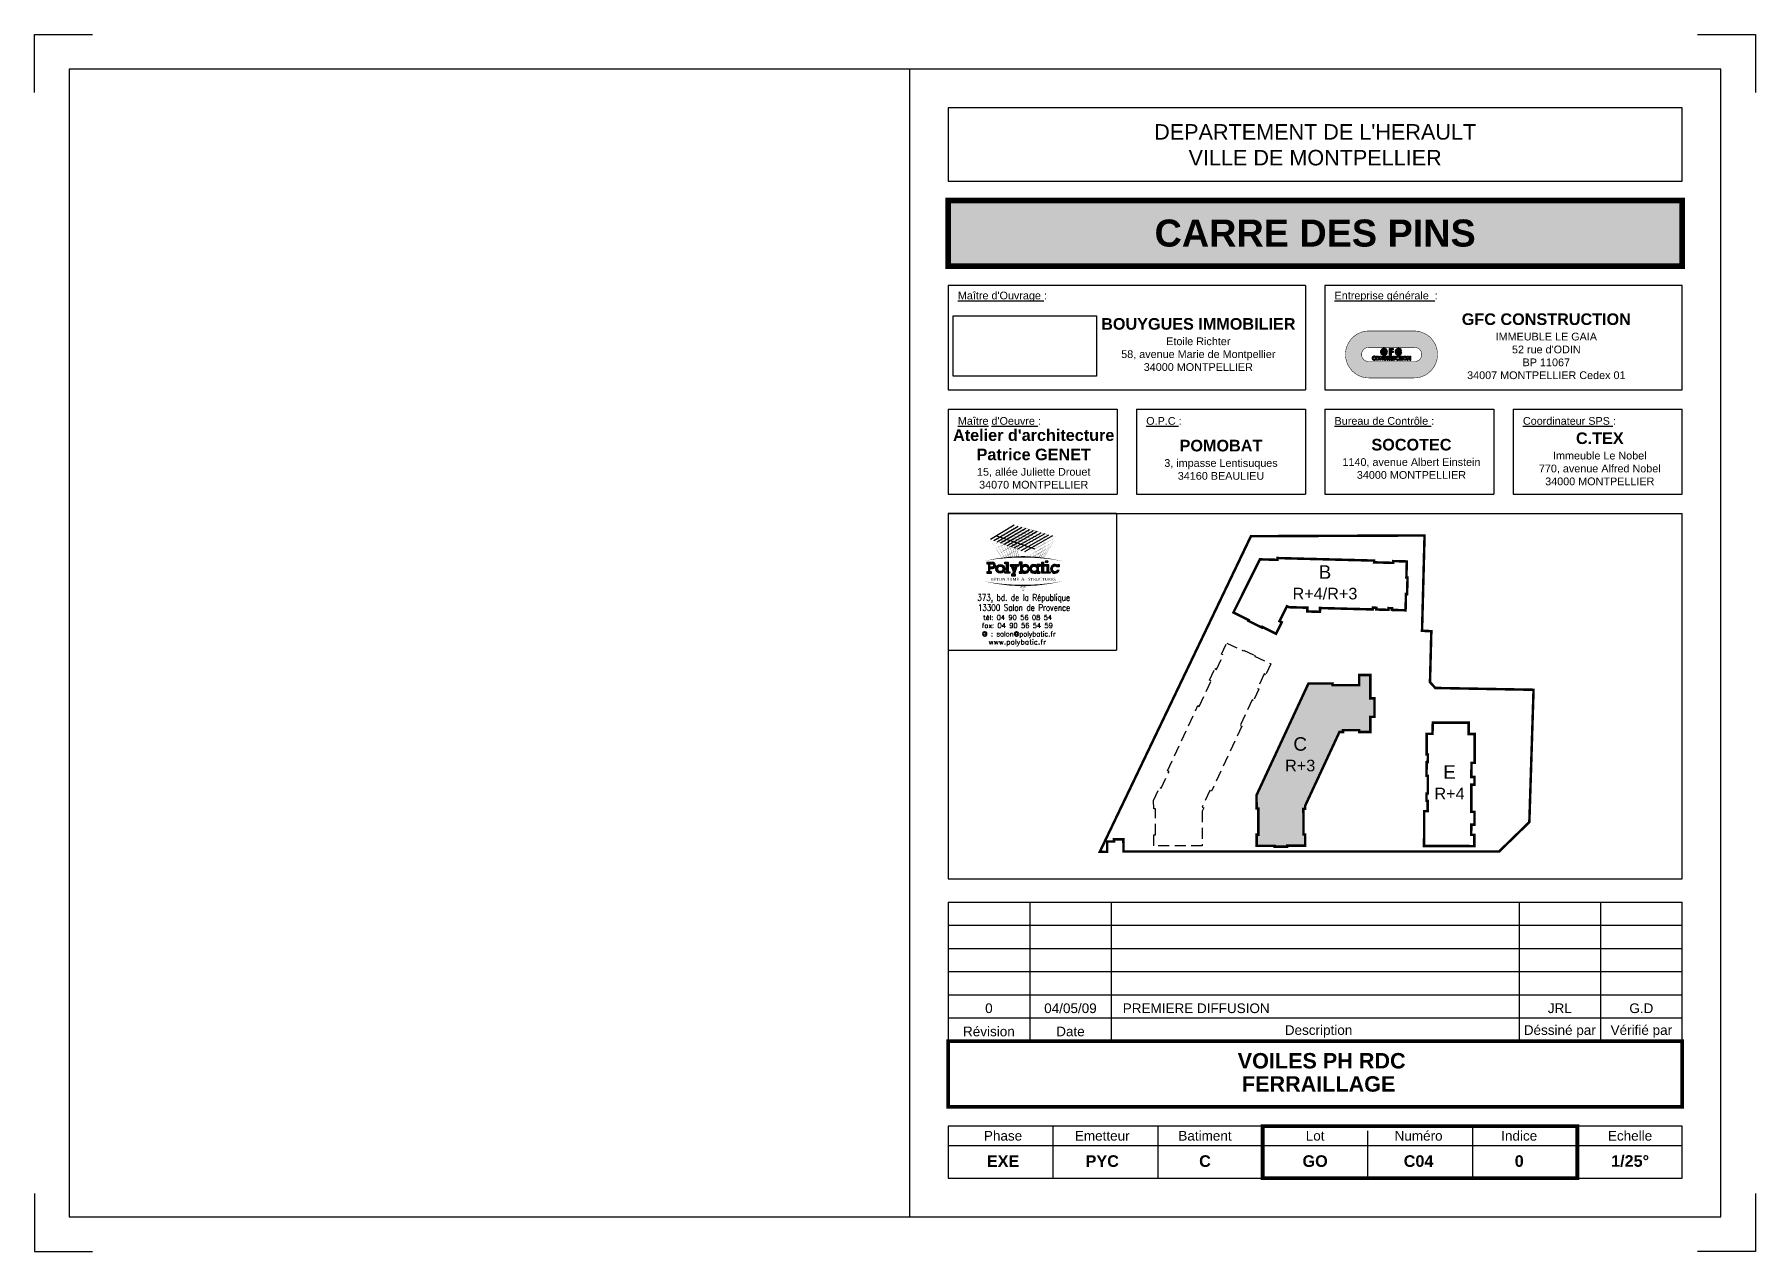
# Model space of a CAD drawing. Header units: metres. Extents: x -5618 to 118954, y -306 to 4637.
# Drawn here: x -162 to 828, y 3937 to 4637 of the extents above; entities that cross this region are included whole.
import ezdxf
from ezdxf.enums import TextEntityAlignment as Align

# ---------------------------------------------------------------- set-up
doc = ezdxf.new("R2010")
doc.units = ezdxf.units.M
doc.linetypes.add('CACHE', pattern=[9.525, 6.35, -3.175])
doc.layers.add('BNOIR', color=7, linetype='Continuous')
doc.layers.add('PYC-GO-CARTOUCHE', color=7, linetype='Continuous')
doc.styles.add('ARIAL', font='ARIAL.TTF')
doc.styles.add('POLYBATIC', font='TIMES.TTF')
doc.styles.add('SIMPLEX', font='SIMPLEX.SHX')
picture_1 = doc.add_image_def('image1.jpg', size_in_pixel=(250, 105))

# ---------------------------------------------------------------- blocks, each defined once
blk = doc.blocks.new('A$C492E529B')
h = blk.add_hatch(color=256)
h.paths.add_polyline_path([(-1.98, 0.1), (-2.08, 0.1), (-2.08, 0.3), (-1.93, 0.3, 1), (-1.93, 0.7), (-2.28, 0.7), (-2.28, 0.6), (-2.18, 0.6), (-2.18, 0.1), (-2.28, 0.1), (-2.28, 0), (-1.98, 0)])
h.paths.add_polyline_path([(-2.08, 0.4), (-2.08, 0.6), (-1.93, 0.6, -1), (-1.93, 0.4)], flags=16)
h = blk.add_hatch(color=256)
h.paths.add_polyline_path([(-1.16, 0.28, 1), (-1.71, 0.28, 1)])
h.paths.add_polyline_path([(-1.61, 0.28, -1), (-1.26, 0.28, -1)], flags=16)
for color, points in [(256, [(-0.94, 0.7), (-1.14, 0.7), (-1.14, 0.6), (-1.04, 0.6), (-1.04, 0.1), (-1.14, 0.1), (-1.14, 0), (-0.84, 0), (-0.84, 0.1), (-0.94, 0.1)]), (256, [(-0.37, 0.45), (-0.27, 0.45), (-0.27, 0.55), (-0.52, 0.55), (-0.52, 0.45), (-0.47, 0.45), (-0.54, 0.25), (-0.61, 0.45), (-0.56, 0.45), (-0.56, 0.55), (-0.82, 0.55), (-0.82, 0.45), (-0.72, 0.45), (-0.6, 0.1), (-0.65, -0.05), (-0.72, -0.05), (-0.72, -0.15), (-0.47, -0.15), (-0.47, -0.05), (-0.54, -0.05)]), (256, [(1.39, 0.55), (1.29, 0.55), (1.29, 0.7), (1.19, 0.7), (1.19, 0.55), (1.09, 0.55), (1.09, 0.45), (1.19, 0.45), (1.19, 0), (1.39, 0), (1.39, 0.1), (1.29, 0.1), (1.29, 0.45), (1.39, 0.45)]), (140, [(1.41, 0.73, 1), (1.56, 0.73, 1)]), (256, [(1.61, 0.55), (1.41, 0.55), (1.41, 0.45), (1.51, 0.45), (1.51, 0.1), (1.41, 0.1), (1.41, 0), (1.71, 0), (1.71, 0.1), (1.61, 0.1)]), (256, [(2.13, 0.4), (2.28, 0.4), (2.28, 0.55), (2.18, 0.55), (2.18, 0.49, 3.359496), (2.27, 0.2), (2.17, 0.2, -3.125802)])]:
    blk.add_hatch(color=color).paths.add_polyline_path(points)
h = blk.add_hatch(color=256)
h.paths.add_polyline_path([(-0.05, 0.49), (-0.05, 0.7), (-0.25, 0.7), (-0.25, 0.6), (-0.15, 0.6), (-0.15, 0.1), (-0.25, 0.1), (-0.25, 0), (-0.05, 0), (-0.05, 0.06, 2.12132)])
h.paths.add_polyline_path([(-0.05, 0.28, -1), (0.3, 0.28, -1)], flags=16)
h = blk.add_hatch(color=256)
h.paths.add_polyline_path([(1.07, 0.1), (0.97, 0.1), (0.97, 0.45), (1.07, 0.45), (1.07, 0.55), (0.87, 0.55), (0.87, 0.49, 2.12132), (0.87, 0.06), (0.87, 0), (1.07, 0)])
h.paths.add_polyline_path([(0.52, 0.28, -1), (0.87, 0.28, -1)], flags=16)
for p, q in [((-0.6, 0.1), (-0.72, 0.45)), ((-0.65, -0.05), (-0.6, 0.1)), ((-0.54, 0.25), (-0.61, 0.45)), ((-0.54, -0.05), (-0.37, 0.45)), ((-0.54, 0.25), (-0.47, 0.45)), ((0.87, 0.55), (0.87, 0.49)), ((1.07, 0.55), (0.87, 0.55)), ((0.87, 0.06), (0.87, 0)), ((0.97, 0.1), (0.97, 0.45)), ((0.97, 0.45), (1.07, 0.45)), ((1.07, 0.1), (0.97, 0.1)), ((1.07, 0.45), (1.07, 0.55)), ((1.07, 0), (1.07, 0.1)), ((2.17, 0.2), (2.27, 0.2)), ((0.87, 0), (1.07, 0))]:
    blk.add_line(p, q)
for points in [[(-2.28, 0.7), (-1.93, 0.7)], [(-2.28, 0.7), (-2.28, 0.6), (-2.18, 0.6), (-2.18, 0.1), (-2.28, 0.1), (-2.28, 0), (-1.98, 0), (-1.98, 0.1), (-2.08, 0.1), (-2.08, 0.3), (-1.93, 0.3)], [(-2.08, 0.4), (-2.08, 0.6), (-1.93, 0.6)], [(-2.08, 0.4), (-1.93, 0.4)], [(-1.14, 0.7), (-0.94, 0.7), (-0.94, 0.1), (-0.84, 0.1), (-0.84, 0), (-1.14, 0), (-1.14, 0.1), (-1.04, 0.1), (-1.04, 0.6), (-1.14, 0.6), (-1.14, 0.7)], [(-0.82, 0.55), (-0.56, 0.55)], [(-0.82, 0.55), (-0.82, 0.45), (-0.72, 0.45)], [(-0.61, 0.45), (-0.56, 0.45), (-0.56, 0.55)], [(-0.52, 0.55), (-0.27, 0.55), (-0.27, 0.45), (-0.37, 0.45)], [(-0.47, 0.45), (-0.52, 0.45), (-0.52, 0.55)], [(-0.25, 0.7), (-0.25, 0.6), (-0.15, 0.6), (-0.15, 0.1), (-0.25, 0.1), (-0.25, 0), (-0.05, 0), (-0.05, 0.06)], [(-0.05, 0.49), (-0.05, 0.7), (-0.25, 0.7)], [(1.09, 0.55), (1.19, 0.55), (1.19, 0.7), (1.29, 0.7), (1.29, 0.55), (1.39, 0.55), (1.39, 0.45), (1.29, 0.45), (1.29, 0.1), (1.39, 0.1), (1.39, 0), (1.19, 0), (1.19, 0.45), (1.09, 0.45)], [(1.09, 0.45), (1.09, 0.55)], [(1.41, 0.45), (1.41, 0.55), (1.61, 0.55), (1.61, 0.1), (1.71, 0.1), (1.71, 0), (1.41, 0), (1.41, 0.1), (1.51, 0.1), (1.51, 0.45), (1.41, 0.45)], [(2.18, 0.49), (2.18, 0.55), (2.28, 0.55), (2.28, 0.4), (2.13, 0.4)], [(-0.65, -0.05), (-0.72, -0.05), (-0.72, -0.15), (-0.47, -0.15), (-0.47, -0.05), (-0.54, -0.05)]]:
    blk.add_lwpolyline(points)
for centre, radius in [((-1.43, 0.28), 0.275), ((-1.43, 0.28), 0.175), ((0.13, 0.28), 0.175), ((0.7, 0.28), 0.175)]:
    blk.add_circle(centre, radius)
at = {"color": 140}
blk.add_circle((1.49, 0.73), 0.075, dxfattribs=at)
for centre, radius, start, end in [((-1.93, 0.5), 0.2, 270, 90), ((-1.93, 0.5), 0.1, 270, 90), ((0.13, 0.28), 0.275, 230.4788, 129.5212), ((0.7, 0.28), 0.275, 50.4788, 309.5212), ((2.01, 0.28), 0.275, 50.4788, 344.1734), ((2.01, 0.28), 0.175, 45.5847, 334.6231)]:
    blk.add_arc(centre, radius, start, end)
blk = doc.blocks.new('POLYBATIC')
at = {"color": 140}
for p, q in [((-0.43, 3.281), (-1.602, 2.578)), ((-1.435, 2.518), (-0.241, 3.228)), ((-1.309, 2.754), (0.586, 2.109)), ((-1.268, 2.457), (-0.053, 3.175)), ((0.135, 3.121), (-1.101, 2.397)), ((-0.934, 2.337), (0.323, 3.068)), ((-0.767, 2.276), (0.511, 3.015)), ((0.7, 2.962), (-0.6, 2.216)), ((-0.433, 2.156), (0.888, 2.908)), ((1.076, 2.855), (-0.266, 2.095)), ((-0.099, 2.035), (1.264, 2.802)), ((1.452, 2.749), (0.067, 1.974))]:
    blk.add_line(p, q, dxfattribs=at)
for points in [[(-1.602, 2.578, 0, 0.0156, 0), (-1.016, 2.93, 0, 0, 0)], [(-0.684, 2.246, 0.0156, 0, 0), (-1.602, 2.578, 0, 0, 0)], [(-1.031, 1.66, 0.0111, 0, 0), (-1.602, 2.578, 0, 0, 0)], [(-1.456, 2.344, 0, 0.0156, 0), (-0.923, 2.663, 0, 0, 0)], [(-0.522, 2.339, 0.0156, 0, 0), (-1.455, 2.666, 0, 0, 0)], [(-0.913, 1.673, 0.0116, 0, 0), (-1.455, 2.666, 0, 0, 0)], [(-1.435, 2.518, 0, 0.0156, 0), (-0.838, 2.873, 0, 0, 0)], [(-0.361, 2.432, 0.0156, 0, 0), (-1.309, 2.754, 0, 0, 0)], [(-0.8, 1.684, 0.0121, 0, 0), (-1.309, 2.754, 0, 0, 0)], [(-1.268, 2.457, 0, 0.0156, 0), (-0.661, 2.816, 0, 0, 0)], [(-0.2, 2.524, 0.0156, 0, 0), (-1.162, 2.842, 0, 0, 0)], [(-0.692, 1.693, 0.0126, 0, 0), (-1.162, 2.842, 0, 0, 0)], [(-1.101, 2.397, 0, 0.0156, 0), (-0.483, 2.759, 0, 0, 0)], [(-1.016, 2.93, 0.0156, 0, 0), (-0.43, 3.281, 0, 0, 0)], [(-0.039, 2.617, 0.0156, 0, 0), (-1.016, 2.93, 0, 0, 0)], [(-0.589, 1.7, 0.0131, 0, 0), (-1.016, 2.93, 0, 0, 0)], [(-0.934, 2.337, 0, 0.0156, 0), (-0.305, 2.702, 0, 0, 0)], [(-0.391, 2.983, 0, 0.0156, 0), (-0.923, 2.663, 0, 0, 0)], [(0.122, 2.71, 0.0156, 0, 0), (-0.869, 3.018, 0, 0, 0)], [(-0.491, 1.706, 0.0136, 0, 0), (-0.869, 3.018, 0, 0, 0)], [(-0.838, 2.873, 0.0156, 0, 0), (-0.241, 3.228, 0, 0, 0)], [(-0.352, 2.685, 0, 0.0156, 0), (-0.831, 2.397, 0, 0, 0)], [(-0.767, 2.276, 0, 0.0156, 0), (-0.128, 2.646, 0, 0, 0)], [(0.283, 2.803, 0.0156, 0, 0), (-0.723, 3.105, 0, 0, 0)], [(-0.398, 1.71, 0.014, 0, 0), (-0.723, 3.105, 0, 0, 0)], [(-0.661, 2.816, 0.0156, 0, 0), (-0.053, 3.175, 0, 0, 0)], [(-0.6, 2.216, 0, 0.0156, 0), (0.05, 2.589, 0, 0, 0)], [(0.444, 2.896, 0.0156, 0, 0), (-0.576, 3.193, 0, 0, 0)], [(-0.309, 1.714, 0.0145, 0, 0), (-0.576, 3.193, 0, 0, 0)], [(-0.483, 2.759, 0.0156, 0, 0), (0.135, 3.121, 0, 0, 0)], [(-0.433, 2.156, 0, 0.0156, 0), (0.227, 2.532, 0, 0, 0)], [(0.605, 2.988, 0.0156, 0, 0), (-0.43, 3.281, 0, 0, 0)], [(-0.225, 1.716, 0.0149, 0, 0), (-0.43, 3.281, 0, 0, 0)], [(-0.305, 2.702, 0.0156, 0, 0), (0.323, 3.068, 0, 0, 0)], [(-0.128, 2.646, 0.0156, 0, 0), (0.511, 3.015, 0, 0, 0)], [(0.937, 2.305, 0, 0.0156, 0), (-0.039, 2.617, 0, 0, 0)], [(0.05, 2.589, 0.0156, 0, 0), (0.7, 2.962, 0, 0, 0)], [(1.113, 2.402, 0, 0.0156, 0), (0.122, 2.71, 0, 0, 0)], [(0.227, 2.532, 0.0156, 0, 0), (0.888, 2.908, 0, 0, 0)], [(1.289, 2.5, 0, 0.0156, 0), (0.283, 2.803, 0, 0, 0)], [(0.405, 2.475, 0.0156, 0, 0), (1.076, 2.855, 0, 0, 0)], [(1.465, 2.598, 0, 0.0156, 0), (0.444, 2.896, 0, 0, 0)], [(0.582, 2.418, 0.0156, 0, 0), (1.264, 2.802, 0, 0, 0)], [(1.641, 2.695, 0, 0.0156, 0), (0.605, 2.988, 0, 0, 0)], [(0.76, 2.362, 0.0156, 0, 0), (1.452, 2.749, 0, 0, 0)], [(0.937, 2.305, 0.0156, 0, 0), (1.641, 2.695, 0, 0, 0)], [(0.942, 1.67, 0.0112, 0, 0), (1.465, 2.598, 0, 0, 0)], [(1.012, 1.663, 0.012, 0, 0), (1.641, 2.695, 0, 0, 0)], [(-1.953, 1.508, 0, 0.0781, -0.053843), (0, 1.719, 0, 0, 0)], [(-1.31, 2.109, 0, 0.0156, 0), (-0.831, 2.397, 0, 0, 0)], [(-1.165, 1.875, 0, 0.0156, 0), (-0.739, 2.131, 0, 0, 0)], [(-1.019, 1.641, 0, 0.0156, 0), (-0.646, 1.864, 0, 0, 0)], [(-0.312, 2.386, 0, 0.0156, 0), (-0.739, 2.131, 0, 0, 0)], [(0.234, 1.914, 0, 0.0156, 0), (-0.684, 2.246, 0, 0, 0)], [(-0.273, 2.088, 0, 0.0156, 0), (-0.646, 1.864, 0, 0, 0)], [(0.41, 2.012, 0, 0.0156, 0), (-0.522, 2.339, 0, 0, 0)], [(0.586, 2.109, 0, 0.0156, 0), (-0.361, 2.432, 0, 0, 0)], [(-0.234, 1.79, 0, 0.00638, 0), (-0.365, 1.711, 0, 0.00638, 0)], [(-0.266, 2.095, 0, 0.0156, 0), (0.405, 2.475, 0, 0, 0)], [(0.762, 2.207, 0, 0.0156, 0), (-0.2, 2.524, 0, 0, 0)], [(-0.099, 2.035, 0, 0.0156, 0), (0.582, 2.418, 0, 0, 0)], [(1.953, 1.508, 0, 0.0781, 0.053843), (0, 1.719, 0, 0, 0)], [(0.067, 1.974, 0, 0.0156, 0), (0.76, 2.362, 0, 0, 0)], [(0.213, 1.74, 0, 0.0156, 0), (0.852, 2.095, 0, 0, 0)], [(0.21, 1.716, 0.00323, 0, 0), (0.234, 1.914, 0, 0, 0)], [(0.234, 1.914, 0, 0.0156, 0), (0.937, 2.305, 0, 0, 0)], [(0.349, 1.712, 0.00465, 0, 0), (0.41, 2.012, 0, 0, 0)], [(0.447, 1.708, 0.00693, 0.0156, 0), (0.767, 1.886, 0, 0, 0)], [(0.474, 1.706, 0.00597, 0, 0), (0.586, 2.109, 0, 0, 0)], [(0.587, 1.7, 0.00718, 0, 0), (0.762, 2.207, 0, 0, 0)], [(0.68, 1.675, 0.0156, 0, 0), (1.193, 1.96, 0, 0, 0)], [(0.689, 1.693, 0.0083, 0, 0), (0.937, 2.305, 0, 0, 0)], [(0.765, 1.884, 0.0156, 0, 0), (1.342, 2.205, 0, 0, 0)], [(0.781, 1.685, 0.00933, 0, 0), (1.113, 2.402, 0, 0, 0)], [(0.852, 2.095, 0.0156, 0, 0), (1.491, 2.45, 0, 0, 0)], [(0.865, 1.678, 0.0103, 0, 0), (1.289, 2.5, 0, 0, 0)], [(0.96, 1.668, 0.00293, 0, 0), (1.044, 1.715, 0, 0, 0)], [(-1.953, 0.523, 0, 0.0781, 0.053843), (0, 0.312, 0, 0, 0)], [(0, 0, 0, 0.00381, 0), (-0.195, 0.315, 0, 0.00381, 0)], [(0, 0, 0, 0.00368, 0), (-0.171, 0.314, 0, 0.00368, 0)], [(0, 0, 0, 0.00356, 0), (-0.149, 0.314, 0, 0.00356, 0)], [(0, 0, 0, 0.00345, 0), (-0.128, 0.313, 0, 0.00345, 0)], [(0, 0, 0, 0.00334, 0), (-0.109, 0.313, 0, 0.00334, 0)], [(0, 0, 0, 0.00324, 0), (-0.09, 0.313, 0, 0.00324, 0)], [(0, 0, 0, 0.00315, 0), (-0.073, 0.313, 0, 0.00315, 0)], [(0, 0, 0, 0.00306, 0), (-0.056, 0.313, 0, 0.00306, 0)], [(0, 0, 0, 0.00306, 0), (-0.056, 0.313, 0, 0.00306, 0)], [(0, 0, 0, 0.00298, 0), (-0.041, 0.313, 0, 0.00298, 0)], [(1.953, 0.523, 0, 0.0781, -0.053843), (0, 0.312, 0, 0, 0)], [(0, 0, 0, 0.0051, 0), (0.038, 0.313, 0, 0.0051, 0)], [(0, 0, 0, 0.00425, 0), (0.127, 0.313, 0, 0.00425, 0)], [(0, 0, 0, 0.00408, 0), (0.145, 0.314, 0, 0.00408, 0)], [(0, 0, 0, 0.00392, 0), (0.162, 0.314, 0, 0.00392, 0)], [(0, 0, 0, 0.00378, 0), (0.177, 0.314, 0, 0.00378, 0)], [(0, 0, 0, 0.00365, 0), (0.191, 0.315, 0, 0.00365, 0)], [(0, 0, 0, 0.00486, 0), (0.064, 0.313, 0, 0.00486, 0)], [(0, 0, 0, 0.00464, 0), (0.087, 0.313, 0, 0.00464, 0)], [(0, 0, 0, 0.00443, 0), (0.108, 0.313, 0, 0.00443, 0)]]:
    blk.add_lwpolyline(points, format="xyseb", dxfattribs=at)
at = {"color": 5, "xscale": 0.78125, "yscale": 0.78125, "zscale": 0.78125}
blk.add_blockref('A$C492E529B', (0, 0.91), dxfattribs=at)
at = {"lineweight": 60, "style": 'POLYBATIC'}
for s, p in [('BÉTON ARMÉ', (-1.587, 0.547)), ('STRUCTURES', (0.24, 0.547))]:
    blk.add_text(s, height=0.1406, dxfattribs=at).set_placement(p)
at = {"color": 140, "style": 'POLYBATIC'}
blk.add_text('&', height=0.141, dxfattribs=at).set_placement((0, 0.547), align=Align.CENTER)
blk = doc.blocks.new('gfcconstr')
h = blk.add_hatch(color=20)
h.dxf.hatch_style = 1
h.paths.add_polyline_path([(19.5, 20.3), (0, 20.3, 1), (0, 0), (19.5, 0, 1)])
h.paths.add_polyline_path([(18.05, 9.46), (18.05, 7.64), (17.73, 7.64), (16.97, 8.7), (16.97, 7.64), (16.57, 7.64), (16.57, 9.46), (16.93, 9.46), (17.67, 8.43), (17.67, 9.46)], flags=0)
h.paths.add_polyline_path([(16.48, 8.54, -1), (14.68, 8.54, -1)], flags=0)
h.paths.add_polyline_path([(16.06, 8.54, -1), (15.1, 8.54, -1)], flags=0)
h.paths.add_polyline_path([(14.14, 11.78), (13.51, 11.78, 4.15983), (13.62, 10.96), (14.2, 10.96, -6.99497)], flags=0)
h.paths.add_polyline_path([(14.54, 9.46), (14.54, 7.64), (14.13, 7.64), (14.13, 9.46)], flags=0)
h.paths.add_polyline_path([(13.94, 9.46), (13.94, 9.01), (13.67, 9.01), (13.67, 7.64), (13.25, 7.64), (13.25, 9.01), (12.96, 9.01), (12.96, 9.46)], flags=0)
h.paths.add_polyline_path([(12.77, 9.36), (12.77, 8.85, 2.685967), (12.77, 8.22), (12.77, 7.71, -1.533721)], flags=0)
h.paths.add_polyline_path([(11.43, 9.46), (11.43, 8.29, -1), (10.13, 8.29), (10.13, 9.46), (10.58, 9.46), (10.58, 8.29, 1), (10.99, 8.29), (10.99, 9.46)], flags=0)
h.paths.add_polyline_path([(10.41, 12.66), (10.41, 12.09), (9.56, 12.09), (9.56, 11.54), (10.41, 11.54), (10.41, 11.01), (9.55, 11.01), (9.55, 9.85), (8.91, 9.85), (8.91, 12.66)], flags=0)
h.paths.add_polyline_path([(9.63, 8.36), (10.14, 7.64), (9.64, 7.64), (9.17, 8.3), (9.17, 7.64), (8.79, 7.64), (8.79, 9.46), (9.34, 9.46, -0.848443)], flags=0)
h.paths.add_polyline_path([(9.36, 8.66), (9.17, 8.66), (9.17, 9.17), (9.36, 9.17, -1)], flags=0)
h.paths.add_polyline_path([(8.59, 9.46), (8.59, 9.01), (8.31, 9.01), (8.31, 7.64), (7.9, 7.64), (7.9, 9.01), (7.6, 9.01), (7.6, 9.46)], flags=0)
h.paths.add_polyline_path([(7.99, 11.44, -16.026302), (7.91, 11.8), (7.28, 11.8, 4.15983), (7.39, 10.98), (6.39, 10.98), (6.39, 11.44)], flags=0)
h.paths.add_polyline_path([(7.43, 8.9), (7.06, 8.9), (7.06, 8.97, 1.711648), (6.88, 8.87), (7.17, 8.73, -1.830599), (6.39, 8.18), (6.72, 8.18, 1.66697), (7.02, 8.39), (6.69, 8.55, -1.867439)], flags=0)
h.paths.add_polyline_path([(6.19, 9.46), (6.19, 7.64), (5.87, 7.64), (5.11, 8.7), (5.11, 7.64), (4.71, 7.64), (4.71, 9.46), (5.07, 9.46), (5.81, 8.43), (5.81, 9.46)], flags=0)
h.paths.add_polyline_path([(4.59, 8.54, -1), (2.79, 8.54, -1)], flags=0)
h.paths.add_polyline_path([(4.17, 8.54, -1), (3.21, 8.54, -1)], flags=0)
h.paths.add_polyline_path([(2.66, 9.36), (2.66, 8.85, 2.685967), (2.66, 8.22), (2.66, 7.71, -1.533721)], flags=0)
h.paths.add_polyline_path([(19.76, 13.21), (-0.11, 13.21, 1), (-0.11, 7.09), (19.76, 7.09, 1)], flags=16)
h = blk.add_hatch(color=124)
edge = h.paths.add_edge_path()
edge.add_arc((3.69, 8.54), 0.9, 0, 360)
edge = h.paths.add_edge_path(flags=16)
edge.add_arc((3.69, 8.54), 0.48, 0, 360)
edge = h.paths.add_edge_path()
edge.add_arc((15.58, 8.54), 0.9, 0, 360)
edge = h.paths.add_edge_path(flags=16)
edge.add_arc((15.58, 8.54), 0.48, 0, 360)
h.paths.add_polyline_path([(17.67, 9.46), (18.05, 9.46), (18.05, 7.64), (17.73, 7.64), (16.97, 8.7), (16.97, 7.64), (16.57, 7.64), (16.57, 9.46), (16.93, 9.46), (17.67, 8.43)])
edge = h.paths.add_edge_path()
edge.add_line((9.17, 8.3), (9.64, 7.64))
edge.add_line((9.64, 7.64), (10.14, 7.64))
edge.add_line((10.14, 7.64), (9.63, 8.36))
edge.add_arc((9.39, 8.89), 0.576, 294.07582, 455.32669)
edge.add_line((9.34, 9.46), (8.79, 9.46))
edge.add_line((8.79, 9.46), (8.79, 7.64))
edge.add_line((8.79, 7.64), (9.17, 7.64))
edge.add_line((9.17, 7.64), (9.17, 8.3))
edge = h.paths.add_edge_path(flags=16)
edge.add_arc((9.36, 8.91), 0.253, 270, 450)
edge.add_line((9.36, 9.17), (9.17, 9.17))
edge.add_line((9.17, 9.17), (9.17, 8.66))
edge.add_line((9.17, 8.66), (9.36, 8.66))
edge = h.paths.add_edge_path()
edge.add_line((6.9, 8.86), (7.17, 8.73))
edge.add_arc((6.96, 8.21), 0.566, -177.37702, 68.03726, ccw=False)
edge.add_line((6.39, 8.18), (6.72, 8.18))
edge.add_arc((6.92, 8.21), 0.208, 186.48288, 426.83804)
edge.add_line((7, 8.4), (6.69, 8.55))
edge.add_arc((6.94, 8.97), 0.495, -8.50451, 238.82059, ccw=False)
edge.add_line((7.43, 8.9), (7.06, 8.9))
edge.add_line((7.06, 8.9), (7.06, 8.97))
edge.add_arc((6.94, 8.97), 0.121, 0, 251.39846)
h.paths.add_polyline_path([(7.6, 9.01), (7.9, 9.01), (7.9, 7.64), (8.31, 7.64), (8.31, 9.01), (8.59, 9.01), (8.59, 9.46), (7.6, 9.46)])
edge = h.paths.add_edge_path()
edge.add_line((2.66, 9.36), (2.66, 8.85))
edge.add_arc((2.3, 8.54), 0.48, 40.84114, 319.15886)
edge.add_line((2.66, 8.22), (2.66, 7.71))
edge.add_arc((2.3, 8.54), 0.9, 66.20944, 293.79056, ccw=False)
h.paths.add_polyline_path([(4.71, 7.64), (4.71, 9.46), (5.07, 9.46), (5.81, 8.43), (5.81, 9.46), (6.19, 9.46), (6.19, 7.64), (5.87, 7.64), (5.11, 8.7), (5.11, 7.64)])
h.paths.add_polyline_path([(12.96, 9.01), (13.25, 9.01), (13.25, 7.64), (13.67, 7.64), (13.67, 9.01), (13.94, 9.01), (13.94, 9.46), (12.96, 9.46)])
edge = h.paths.add_edge_path()
edge.add_line((11.43, 8.29), (11.43, 9.46))
edge.add_line((11.43, 9.46), (10.99, 9.46))
edge.add_line((10.99, 9.46), (10.99, 8.29))
edge.add_arc((10.78, 8.29), 0.207, -180, 0, ccw=False)
edge.add_line((10.58, 8.29), (10.58, 9.46))
edge.add_line((10.58, 9.46), (10.13, 9.46))
edge.add_line((10.13, 9.46), (10.13, 8.29))
edge.add_arc((10.78, 8.29), 0.651, 180, 360)
edge = h.paths.add_edge_path()
edge.add_line((12.77, 9.36), (12.77, 8.85))
edge.add_arc((12.4, 8.54), 0.48, 40.84114, 319.15886)
edge.add_line((12.77, 8.22), (12.77, 7.71))
edge.add_arc((12.4, 8.54), 0.9, 66.20944, 293.79056, ccw=False)
h.paths.add_polyline_path([(14.13, 9.46), (14.13, 7.64), (14.54, 7.64), (14.54, 9.46)])
h = blk.add_hatch(color=256)
edge = h.paths.add_edge_path()
edge.add_arc((6.53, 11.28), 0.91, 34.63048, 340.56207, ccw=False)
edge.add_line((7.28, 11.8), (7.91, 11.8))
edge.add_arc((6.53, 11.28), 1.47, 20.63409, 366.35217)
edge.add_line((7.99, 11.44), (6.39, 11.44))
edge.add_line((6.39, 11.44), (6.39, 10.98))
edge.add_line((6.39, 10.98), (7.39, 10.98))
blk.add_hatch(color=256).paths.add_polyline_path([(10.41, 11.01), (10.41, 11.54), (9.56, 11.54), (9.56, 12.09), (10.41, 12.09), (10.41, 12.66), (8.91, 12.66), (8.91, 9.85), (9.55, 9.85), (9.55, 11.01)])
h = blk.add_hatch(color=256)
edge = h.paths.add_edge_path()
edge.add_line((13.51, 11.78), (14.14, 11.78))
edge.add_arc((12.76, 11.26), 1.47, 20.63409, 348.09061)
edge.add_line((14.2, 10.96), (13.62, 10.96))
edge.add_arc((12.76, 11.26), 0.91, 34.63048, 340.56207, ccw=False)
for p, q in [((2.66, 9.36), (2.66, 8.85)), ((2.66, 8.22), (2.66, 7.71)), ((4.71, 7.64), (4.71, 9.46)), ((4.71, 9.46), (5.07, 9.46)), ((5.11, 7.64), (4.71, 7.64)), ((5.07, 9.46), (5.81, 8.43)), ((5.11, 8.7), (5.87, 7.64)), ((5.11, 7.64), (5.11, 8.7)), ((5.81, 9.46), (5.81, 8.43)), ((5.81, 9.46), (6.19, 9.46)), ((6.19, 7.64), (5.87, 7.64)), ((6.19, 7.64), (6.19, 9.46)), ((6.72, 8.18), (6.39, 8.18)), ((6.69, 8.55), (7, 8.4)), ((6.9, 8.86), (7.17, 8.73)), ((7.06, 8.97), (7.06, 8.9)), ((7.43, 8.9), (7.06, 8.9)), ((7.6, 9.46), (8.59, 9.46)), ((7.6, 9.46), (7.6, 9.01)), ((7.6, 9.01), (7.9, 9.01)), ((7.9, 9.01), (7.9, 7.64)), ((7.9, 7.64), (8.31, 7.64)), ((8.31, 9.01), (8.59, 9.01)), ((8.31, 9.01), (8.31, 7.64)), ((8.59, 9.46), (8.59, 9.01)), ((8.79, 9.46), (8.79, 7.64)), ((8.79, 9.46), (9.34, 9.46)), ((8.79, 7.64), (9.17, 7.64)), ((9.17, 8.66), (9.17, 9.17)), ((9.36, 9.17), (9.17, 9.17)), ((9.36, 8.66), (9.17, 8.66)), ((9.17, 7.64), (9.17, 8.3)), ((9.17, 8.3), (9.64, 7.64)), ((9.63, 8.36), (10.14, 7.64)), ((9.64, 7.64), (10.14, 7.64)), ((10.13, 9.46), (10.58, 9.46)), ((10.13, 8.29), (10.13, 9.46)), ((10.58, 9.46), (10.58, 8.29)), ((10.99, 9.46), (11.43, 9.46)), ((10.99, 9.46), (10.99, 8.29)), ((11.43, 8.29), (11.43, 9.46)), ((12.77, 9.36), (12.77, 8.85)), ((12.77, 8.22), (12.77, 7.71)), ((12.96, 9.46), (12.96, 9.01)), ((12.96, 9.46), (13.94, 9.46)), ((12.96, 9.01), (13.25, 9.01)), ((13.25, 9.01), (13.25, 7.64)), ((13.25, 7.64), (13.67, 7.64)), ((13.67, 9.01), (13.94, 9.01)), ((13.67, 9.01), (13.67, 7.64)), ((13.94, 9.46), (13.94, 9.01)), ((14.13, 9.46), (14.13, 7.64)), ((14.13, 9.46), (14.54, 9.46)), ((14.13, 7.64), (14.54, 7.64)), ((14.54, 9.46), (14.54, 7.64)), ((16.57, 7.64), (16.57, 9.46)), ((16.57, 9.46), (16.93, 9.46)), ((16.57, 7.64), (16.97, 7.64)), ((16.93, 9.46), (17.67, 8.43)), ((16.97, 8.7), (17.73, 7.64)), ((16.97, 7.64), (16.97, 8.7)), ((17.67, 9.46), (17.67, 8.43)), ((17.67, 9.46), (18.05, 9.46)), ((17.73, 7.64), (18.05, 7.64)), ((18.05, 7.64), (18.05, 9.46))]:
    blk.add_line(p, q)
at = {"color": 7, "const_width": 0.208}
blk.add_lwpolyline([(0, 0, -1), (0, 20.3), (19.5, 20.3, -1), (19.5, 0)], format="xyb", close=True, dxfattribs=at)
at = {"const_width": 0.208}
for points in [[(-0.11, 13.21, 1), (-0.11, 7.09, 1)], [(19.76, 7.09, 1), (19.76, 13.21, 1)]]:
    blk.add_lwpolyline(points, format="xyb", dxfattribs=at)
at = {"color": 7, "const_width": 0.208}
for points in [[(-0.11, 13.21), (19.76, 13.21)], [(19.76, 7.09), (-0.11, 7.09)]]:
    blk.add_lwpolyline(points, dxfattribs=at)
at = {"color": 7}
for points in [[(7.39, 10.98, -4.15983), (7.28, 11.8), (7.91, 11.8, 16.026302), (7.99, 11.44), (6.39, 11.44), (6.39, 10.98)], [(13.51, 11.78), (14.14, 11.78, 6.99497), (14.2, 10.96), (13.62, 10.96, -4.15983)]]:
    blk.add_lwpolyline(points, format="xyb", close=True, dxfattribs=at)
blk.add_lwpolyline([(8.91, 9.85), (8.91, 12.66), (10.41, 12.66), (10.41, 12.09), (9.56, 12.09), (9.56, 11.54), (10.41, 11.54), (10.41, 11.01), (9.55, 11.01), (9.55, 9.85), (8.91, 9.85)], dxfattribs=at)
for centre, radius in [((3.69, 8.54), 0.9), ((3.69, 8.54), 0.48), ((15.58, 8.54), 0.9), ((15.58, 8.54), 0.48)]:
    blk.add_circle(centre, radius)
for centre, radius, start, end in [((2.3, 8.54), 0.9, 66.20944, 293.79056), ((2.3, 8.54), 0.48, 40.84114, 319.15886), ((6.96, 8.21), 0.566, 182.62298, 68.03726), ((6.94, 8.97), 0.495, 351.49549, 238.82059), ((6.92, 8.21), 0.208, 186.48288, 66.83804), ((6.94, 8.97), 0.121, 0, 251.39846), ((9.39, 8.89), 0.576, 294.07582, 95.32669), ((9.36, 8.91), 0.253, 270, 90), ((10.78, 8.29), 0.651, 180, 0), ((10.78, 8.29), 0.207, 180, 0), ((12.4, 8.54), 0.9, 66.20944, 293.79056), ((12.4, 8.54), 0.48, 40.84114, 319.15886)]:
    blk.add_arc(centre, radius, start, end)

msp = doc.modelspace()

# ---------------------------------------------------------------- hatches: boundary and pattern name
msp.add_hatch(color=253).paths.add_polyline_path([(363.61, 4541.69), (785.79, 4541.69), (785.79, 4503.92), (363.61, 4503.92)])
at = {"layer": 'BNOIR', "linetype": 'Continuous'}
msp.add_hatch(color=254, dxfattribs=at).paths.add_polyline_path([(606.4, 4268.82), (606.42, 4255.34), (608.85, 4255.34), (608.86, 4244.67), (606.43, 4244.67), (606.44, 4236.03), (600.06, 4236.02), (600.06, 4237.03), (590.74, 4237.02), (590.74, 4236.01), (588.68, 4236.01), (568.95, 4193.56), (568.95, 4191.8), (567.95, 4191.8), (567.97, 4177.01), (568.97, 4177.01), (568.98, 4170.59), (558.58, 4170.58), (558.58, 4170.1), (551.45, 4170.09), (551.45, 4170.57), (541.05, 4170.56), (541.04, 4176.97), (542.05, 4176.98), (542.03, 4192.02), (541.02, 4192.02), (541.01, 4199.71), (570.85, 4263.91), (584.65, 4263.93), (584.65, 4262.93), (600.02, 4262.95), (600.02, 4268.81)])

# ---------------------------------------------------------------- linework, layer by layer
at = {"color": 0}
for p, q in [((569.15, 4492.81), (569.15, 4432.72)), ((580.26, 4492.81), (580.26, 4432.72)), ((363.61, 4432.72), (569.15, 4432.72)), ((580.26, 4432.72), (785.79, 4432.72)), ((363.61, 4421.61), (460.82, 4421.61)), ((460.82, 4421.61), (460.82, 4372.72)), ((471.93, 4421.61), (471.93, 4372.72)), ((471.93, 4421.61), (569.15, 4421.61)), ((569.15, 4421.61), (569.15, 4372.72)), ((580.26, 4421.61), (580.26, 4372.72)), ((580.26, 4421.61), (677.47, 4421.61)), ((677.47, 4421.61), (677.47, 4372.72)), ((688.58, 4421.61), (688.58, 4372.72)), ((688.58, 4421.61), (785.79, 4421.61)), ((363.61, 4372.72), (460.82, 4372.72)), ((471.93, 4372.72), (569.15, 4372.72)), ((580.26, 4372.72), (677.47, 4372.72)), ((688.58, 4372.72), (785.79, 4372.72)), ((363.61, 4361.61), (785.79, 4361.61)), ((460.53, 4361.61), (460.53, 4283.1)), ((363.61, 4151.52), (785.79, 4151.52)), ((363.61, 4138.19), (785.79, 4138.19)), ((410.52, 4138.19), (410.52, 4058.2)), ((457.42, 4138.19), (457.42, 4058.2)), ((691.95, 4138.19), (691.95, 4058.2)), ((738.86, 4138.19), (738.86, 4058.2)), ((363.61, 4124.86), (785.79, 4124.86)), ((363.61, 4111.53), (785.79, 4111.53)), ((363.61, 4098.2), (785.79, 4098.2)), ((363.61, 4084.86), (785.79, 4084.86)), ((363.61, 4071.53), (785.79, 4071.53)), ((363.61, 4058.2), (785.79, 4058.2)), ((423.92, 4009.32), (423.92, 3979.43)), ((484.23, 4009.32), (484.23, 3979.43)), ((544.55, 4009.32), (544.55, 3979.43)), ((544.55, 4009.32), (544.55, 3979.43)), ((665.17, 4009.32), (665.17, 3979.43)), ((725.48, 4009.32), (725.48, 3979.43)), ((604.86, 4006.6), (604.86, 3979.43)), ((363.61, 3998.21), (785.79, 3998.21))]:
    msp.add_line(p, q, dxfattribs=at)
msp.add_line((460.53, 4361.61), (363.61, 4361.61))
for points in [[(-161.89, 4603.81), (-161.89, 4637.14), (-128.56, 4637.14)], [(794.68, 4637.14), (828.01, 4637.14), (828.01, 4603.81)], [(-161.89, 3970.54), (-161.89, 3937.21), (-128.56, 3937.21)], [(828.01, 3970.54), (828.01, 3937.21), (794.68, 3937.21)]]:
    msp.add_lwpolyline(points)
msp.add_lwpolyline([(-141.9, 4617.14), (-141.9, 3957.21), (808.01, 3957.21), (808.01, 4617.14)], close=True)
msp.add_lwpolyline([(808.01, 3957.21), (808.01, 4617.14), (341.39, 4617.14), (341.39, 3957.21)], close=True, dxfattribs=at)
for points in [[(569.15, 4594.92), (363.61, 4594.92), (363.61, 4552.8), (569.15, 4552.8)], [(363.61, 4552.8), (785.79, 4552.8), (785.79, 4594.92), (363.61, 4594.92)], [(569.15, 4492.81), (363.61, 4492.81), (363.61, 4432.72)], [(785.79, 4432.72), (785.79, 4492.81), (580.26, 4492.81)], [(363.61, 4421.61), (363.61, 4372.72)], [(785.79, 4372.72), (785.79, 4421.61)], [(363.61, 4361.61), (363.61, 4283.1), (460.53, 4283.1)], [(363.61, 4361.61), (363.61, 4151.52)], [(785.79, 4151.52), (785.79, 4361.61)], [(363.61, 4020.43), (785.79, 4020.43), (785.79, 4138.19)], [(363.61, 4138.19), (363.61, 4020.43)], [(363.61, 4009.32), (363.61, 3979.43), (785.79, 3979.43), (785.79, 4009.32), (363.61, 4009.32)]]:
    msp.add_lwpolyline(points, dxfattribs=at)
at = {"color": 0, "const_width": 3.33}
msp.add_lwpolyline([(363.61, 4541.69), (785.79, 4541.69), (785.79, 4503.92), (363.61, 4503.92)], close=True, dxfattribs=at)
at = {"const_width": 1.44}
for points in [[(637.62, 4349.01), (636.18, 4294.18), (641.52, 4293.97), (640.75, 4264.63), (643.82, 4261.31), (700.31, 4260.28), (697.89, 4184.17), (680.47, 4167.25), (464.52, 4167.27), (464.39, 4174.3), (459.02, 4174.26), (459.01, 4173.04), (455.09, 4173.02), (455.05, 4167.06), (450.88, 4167.17), (537.76, 4348.59)], [(619.56, 4333.27), (619.58, 4334.27), (627.42, 4334.07), (627.18, 4324.89), (627.83, 4324.87), (627.58, 4315.32), (626.93, 4315.33), (626.69, 4305.99), (618.85, 4306.2), (618.88, 4307.2), (616.95, 4307.25), (616.92, 4306.25), (609.89, 4306.43), (609.92, 4307.43), (607.93, 4307.49), (607.9, 4306.48), (577.49, 4307.28), (577.44, 4305.11), (570.18, 4305.3), (570.24, 4307.47), (559.67, 4307.75), (558.47, 4308.34), (554.17, 4299.72), (555.5, 4299.05), (552.24, 4292.5), (544.29, 4296.46), (544.08, 4296.03), (536.25, 4299.93), (536.46, 4300.37), (527.69, 4304.7), (542.94, 4335.28), (553.02, 4335.01), (553.05, 4336.02), (608.64, 4334.56), (608.61, 4333.56)], [(619.56, 4333.27), (619.58, 4334.27), (627.42, 4334.07), (627.18, 4324.89), (627.83, 4324.87), (627.58, 4315.32), (626.93, 4315.33), (626.69, 4305.99), (618.85, 4306.2), (618.88, 4307.2), (616.95, 4307.25), (616.92, 4306.25), (609.89, 4306.43), (609.92, 4307.43), (607.93, 4307.49), (607.9, 4306.48), (577.49, 4307.28), (577.44, 4305.11), (570.18, 4305.3), (570.24, 4307.47), (559.67, 4307.75), (558.47, 4308.34), (554.17, 4299.72), (555.5, 4299.05), (552.24, 4292.5), (544.29, 4296.46), (544.08, 4296.03), (536.25, 4299.93), (536.46, 4300.37), (527.69, 4304.7), (542.94, 4335.28), (553.02, 4335.01), (553.05, 4336.02), (608.64, 4334.56), (608.61, 4333.56)], [(606.4, 4268.82), (606.42, 4255.34), (608.85, 4255.34), (608.86, 4244.67), (606.43, 4244.67), (606.44, 4236.03), (600.06, 4236.02), (600.06, 4237.03), (590.74, 4237.02), (590.74, 4236.01), (588.68, 4236.01), (568.95, 4193.56), (568.95, 4191.8), (567.95, 4191.8), (567.97, 4177.01), (568.97, 4177.01), (568.98, 4170.59), (558.58, 4170.58), (558.58, 4170.1), (551.45, 4170.09), (551.45, 4170.57), (541.05, 4170.56), (541.04, 4176.97), (542.05, 4176.98), (542.03, 4192.02), (541.02, 4192.02), (541.01, 4199.71), (570.85, 4263.91), (584.65, 4263.93), (584.65, 4262.93), (600.02, 4262.95), (600.02, 4268.81)], [(606.4, 4268.82), (606.42, 4255.34), (608.85, 4255.34), (608.86, 4244.67), (606.43, 4244.67), (606.44, 4236.03), (600.06, 4236.02), (600.06, 4237.03), (590.74, 4237.02), (590.74, 4236.01), (588.68, 4236.01), (568.95, 4193.56), (568.95, 4191.8), (567.95, 4191.8), (567.97, 4177.01), (568.97, 4177.01), (568.98, 4170.59), (558.58, 4170.58), (558.58, 4170.1), (551.45, 4170.09), (551.45, 4170.57), (541.05, 4170.56), (541.04, 4176.97), (542.05, 4176.98), (542.03, 4192.02), (541.02, 4192.02), (541.01, 4199.71), (570.85, 4263.91), (584.65, 4263.93), (584.65, 4262.93), (600.02, 4262.95), (600.02, 4268.81)], [(662.98, 4241.32), (642.36, 4241.38), (642.19, 4234.9), (638.85, 4234.91), (638.81, 4223.03), (639.54, 4223.03), (639.42, 4218.61), (638.8, 4218.61), (638.78, 4210.8), (639.5, 4210.8), (639.48, 4200.67), (638.75, 4200.67), (638.74, 4196.41), (639.46, 4196.41), (639.45, 4190.43), (637.4, 4190.44), (637.34, 4170.46), (666.28, 4170.38), (666.3, 4176.84), (664.47, 4176.85), (664.49, 4182.74), (666.32, 4182.74), (666.34, 4190.05), (664.51, 4190.05), (664.55, 4205.71), (666.38, 4205.71), (666.39, 4210.1), (664.56, 4210.1), (664.59, 4218.3), (666.42, 4218.3), (666.46, 4234.84), (662.96, 4234.85)], [(662.98, 4241.32), (642.36, 4241.38), (642.19, 4234.9), (638.85, 4234.91), (638.81, 4223.03), (639.54, 4223.03), (639.42, 4218.61), (638.8, 4218.61), (638.78, 4210.8), (639.5, 4210.8), (639.48, 4200.67), (638.75, 4200.67), (638.74, 4196.41), (639.46, 4196.41), (639.45, 4190.43), (637.4, 4190.44), (637.34, 4170.46), (666.28, 4170.38), (666.3, 4176.84), (664.47, 4176.85), (664.49, 4182.74), (666.32, 4182.74), (666.34, 4190.05), (664.51, 4190.05), (664.55, 4205.71), (666.38, 4205.71), (666.39, 4210.1), (664.56, 4210.1), (664.59, 4218.3), (666.42, 4218.3), (666.46, 4234.84), (662.96, 4234.85)]]:
    msp.add_lwpolyline(points, close=True, dxfattribs=at)
at = {"linetype": 'CACHE'}
msp.add_lwpolyline([(523.85, 4287.05), (533.28, 4282.66), (533.49, 4283.11), (539.95, 4280.1), (539.75, 4279.66), (549.15, 4275.27), (546.23, 4268.93), (545.32, 4269.35), (541.47, 4261.07), (542.28, 4260.77), (542.38, 4260.65), (539.3, 4254.04), (538.39, 4254.46), (531.58, 4239.8), (532.47, 4239.39), (515.07, 4201.92), (514.16, 4202.34), (509.73, 4192.8), (510.64, 4192.37), (509.76, 4190.48), (509.78, 4170.54), (481.85, 4170.5), (481.85, 4176.85), (482.85, 4176.85), (482.83, 4191.72), (481.83, 4191.72), (481.82, 4196.64), (485.31, 4204.15), (486.22, 4203.72), (490.66, 4213.27), (489.75, 4213.69), (507.16, 4251.15), (508.08, 4250.73), (514.89, 4265.39), (513.98, 4265.81), (517.05, 4272.42), (517.96, 4272), (521.81, 4280.28), (520.9, 4280.7)], close=True, dxfattribs=at)
at = {"ltscale": 2, "const_width": 2.22}
for points in [[(363.61, 4058.2), (785.79, 4058.2), (785.79, 4020.43), (363.61, 4020.43)], [(544.55, 4009.32), (725.48, 4009.32), (725.48, 3979.43), (544.55, 3979.43)]]:
    msp.add_lwpolyline(points, close=True, dxfattribs=at)

# ---------------------------------------------------------------- block references
for name, p, xscale, yscale, zscale in [('gfcconstr', (605.63, 4439.6), 1.330418860892678, 1.330418860827194, 1.330418860848), ('POLYBATIC', (406.7, 4316.6), 11.69875892279015, 11.69875892251912, 11.69875892249975)]:
    msp.add_blockref(name, p, dxfattribs=dict(xscale=xscale, yscale=yscale, zscale=zscale))

# ---------------------------------------------------------------- texts
at = {"color": 0, "style": 'ARIAL'}
for s, insert, char_height, width, attachment_point in [("{\\fArial|b0|i0|c186|p34;DEPARTEMENT D}E L'HERAULT\\P{\\fArial|b0|i0|c0|p34;VILLE DE MONTPELLIER}", (574.7, 4573.63), 8.8879, 387.2154, 5), ('{\\fArial|b1|i0|c0|p34;CARRE DES PINS}', (574.7, 4522.8), 15.5539, 387.2154, 5), ("{\\LMaître d'Ouvrage }:", (369.23, 4486.33), 4.444, 80.0844, 4), ('{\\fArial|b0|i0|c186|p34;\\LEntreprise générale  \\l:}', (585.87, 4486.33), 4.444, 153.5411, 4), ("{\\fArial|b1|i0|c0|p34;\\H1.5x;GFC CONSTRUCTION\\P}IMMEUBLE LE GAIA\\P52 rue d'ODIN\\PBP 11067\\P34007 MONTPELLIER Cedex 01", (707.65, 4457.8), 4.444, 133.4685, 5), ('{\\fArial|b1|i0|c0|p34;\\H1.5x;BOUYGUES IMMOBILIER\\P}Etoile Richter\\P58, avenue Marie de Montpellier\\P{\\fArial|b0|i0|c0|p34;34000 MONTPELLIER}', (507.51, 4458.79), 4.444, 121.8813, 5), ("{\\fArial|b0|i0|c161|p34;\\LMa\\fArial|b0|i0|c0|p34;î\\fArial|b0|i0|c161|p34;tre d'Oeuvre \\l:}", (369.23, 4414.86), 4.444, 80.0844, 4), ('{\\LO.P.C\\fArial|b0|i0|c161|p34; \\l:}', (477.55, 4414.86), 4.444, 80.0844, 4), ('{\\LBureau de Contrôle }:', (585.87, 4414.86), 4.444, 80.0844, 4), ('{\\LCoordinateur SPS }:', (694.19, 4414.86), 4.444, 80.0844, 4), ("{\\fArial|b1|i0|c161|p34;\\H1.5x;Atelier d'architecture\\PPatrice GENET\\fArial|b1|i0|c0|p34; \\P\\fArial|b0|i0|c0|p34;\\H0.6667x;15, allée Juliette Drouet\\fArial|b0|i0|c161|p34;\\P3\\fArial|b0|i0|c0|p34;4070 MONTPELLIER}", (412.83, 4392.98), 4.444, 95.9897, 5), ('{\\fArial|b1|i0|c0|p34;\\H1.5x;C.TEX\\P}Immeuble Le Nobel\\P770, avenue Alfred Nobel\\P34000 MONTPELLIER', (738.41, 4393.05), 4.444, 94.3573, 5), ('{\\fArial|b1|i0|c0|p34;\\H1.5x;POMOBAT \\P\\fArial|b0|i0|c0|p34;\\H0.6667x;3, impasse Lentisuques\\P34160 BEAULIEU}', (520.54, 4392.51), 4.444, 97.2119, 5), ('{\\fArial|b1|i0|c0|p34;\\H1.5x;SOCOTEC\\P}1140, avenue Albert Einstein\\P{\\fArial|b0|i0|c161|p34;3}4000 MONTPELLIER', (630.09, 4393.05), 4.444, 94.3573, 5), ('B\\P{\\H0.8571x;R+4/R+3}', (580.34, 4322.02), 7.777, 18.6353, 5), ('C\\P{\\H0.8571x;R+3}', (566.1, 4223.15), 7.777, 16.7717, 5), ('E\\P{\\H0.8571x;R+4}', (651.99, 4207.07), 7.777, 16.7717, 5), ('0', (387.06, 4077.09), 5.55, 41.1394, 5), ('04/05/09', (433.97, 4077.09), 5.555, 41.1394, 5), ('PREMIERE DIFFUSION', (464.05, 4077.09), 5.555, 149.669, 4), ('JRL', (715.41, 4077.09), 5.555, 41.1394, 5), ('G.D', (762.31, 4077.09), 5.555, 41.1394, 5), ('Révision', (387.06, 4063.75), 5.555, 41.1394, 5), ('Date', (433.97, 4063.75), 5.555, 41.1394, 5), ('Description', (576.66, 4063.75), 5.555, 41.1394, 5), ('Déssiné par', (715.41, 4063.75), 5.555, 41.1394, 5), ('Vérifié par', (762.31, 4063.75), 5.555, 41.1394, 5), ('{\\fArial|b1|i0|c204|p34; VOILES PH RDC}', (576.72, 4046.88), 8.8879, 388.1377, 5), ('{\\fArial|b1|i0|c0|p34;FERRAILLAGE}', (576.72, 4033.55), 8.8879, 388.1377, 5), ('Phase', (395.19, 4003.76), 5.555, 41.1395, 5), ('Emetteur', (452.25, 4003.76), 5.555, 41.1394, 5), ('Batiment', (511.34, 4003.76), 5.555, 41.1394, 5), ('Lot', (574.69, 4003.76), 5.555, 41.1394, 5), ('Numéro', (634.19, 4003.76), 5.555, 41.1394, 5), ('Indice', (692.06, 4003.76), 5.555, 41.1394, 5), ('Echelle', (755.81, 4003.76), 5.555, 41.1394, 5), ('{\\fArial|b1|i0|c0|p34;EXE}', (395.19, 3989.2), 6.666, 41.1394, 5), ('{\\fArial|b1|i0|c0|p34;PYC}', (452.25, 3989.2), 6.666, 41.1394, 5), ('{\\fArial|b1|i0|c0|p34;C}', (511.34, 3989.2), 6.666, 41.1394, 5), ('{\\fArial|b1|i0|c0|p34;GO}', (574.69, 3989.2), 6.666, 41.1394, 5), ('{\\fArial|b1|i0|c0|p34;C04}', (634.19, 3989.2), 6.666, 41.1394, 5), ('{\\fArial|b1|i0|c204|p34;0}', (692.06, 3989.2), 6.666, 41.1394, 5), ('{\\fArial|b1|i0|c204|p34;1/25°}', (755.84, 3989.2), 6.666, 41.1394, 5)]:
    msp.add_mtext(s, dxfattribs=dict(at, insert=insert, char_height=char_height, width=width, attachment_point=attachment_point))
at = {"layer": 'PYC-GO-CARTOUCHE', "color": 7, "style": 'SIMPLEX'}
for s, height, width, p in [('373, bd. de la République', 3.7552, 0.8, (380.42, 4311.45)), ('13300 Salon de Provence', 3.7552, 0.8, (380.73, 4305.64)), ('www.polybatic.fr', 2.8164, 1.1, (386.89, 4286.38))]:
    msp.add_text(s, height=height, dxfattribs=dict(at, width=width)).set_placement(p)
for s, p in [('fax: 04 90 56 54 59', (383.06, 4295.81)), ('tél: 04 90 56 08 54', (383.81, 4300.45)), ('@ : salon@polybatic.fr', (383.06, 4290.99))]:
    msp.add_text(s, height=2.8164, dxfattribs=at).set_placement(p)

# ---------------------------------------------------------------- pictures from other files: only their frames are drawn
at = {"color": 255}
image = msp.add_image(picture_1, insert=(366.47, 4440.69), size_in_units=(82.56, 34.68), dxfattribs=at)
image.dxf.flags = 7

doc.saveas('drawing.dxf')
